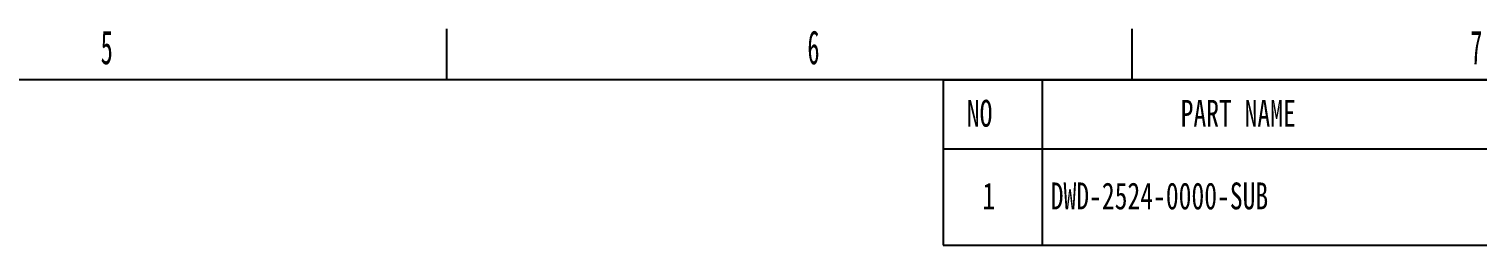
# Model space of a CAD drawing. Header units: millimetres. Extents: x 169 to 14583, y -399 to 10804.
# Drawn here: x 6504 to 9499, y 9819 to 10266 of the extents above; entities that cross this region are included whole.
import ezdxf

# ---------------------------------------------------------------- set-up
doc = ezdxf.new("R2010")
doc.units = ezdxf.units.MM
doc.header["$LTSCALE"] = 35
doc.layers.add('1', color=70, linetype='Continuous')
doc.layers.add('12', color=4, linetype='Continuous')
doc.styles.add('SLDTEXTSTYLE2', font='TXT', dxfattribs={"width": 0.7})
doc.styles.add('SLDTEXTSTYLE5', font='TXT', dxfattribs={"width": 0.525})

# ---------------------------------------------------------------- blocks, each defined once
blk = doc.blocks.new('블록12')
for p, q in [((7367.4, 10265.5), (7367.4, 10160.5)), ((8784.9, 10265.5), (8784.9, 10160.5)), ((14454.9, 10160.5), (279.9, 10160.5))]:
    blk.add_line(p, q)
blk = doc.blocks.new('SW_TABLEANNOTATION_1')
at = {"layer": '1', "color": 0}
for p, q in [((0, 0), (0, -142.5)), ((0, 0), (204.9, 0)), ((204.9, 0), (204.9, -142.5)), ((204.9, 0), (1188.5, 0)), ((0, -142.5), (204.9, -142.5)), ((0, -142.5), (0, -341.6)), ((204.9, -142.5), (1188.5, -142.5)), ((204.9, -142.5), (204.9, -341.6)), ((0, -341.6), (204.9, -341.6)), ((204.9, -341.6), (1188.5, -341.6))]:
    blk.add_line(p, q, dxfattribs=at)
at = {"layer": '1', "color": 0, "attachment_point": 1, "style": 'SLDTEXTSTYLE2'}
for s, insert, char_height in [('NO', (49, -41.5), 55.56), ('PART NAME', (491.1, -41.5), 55.56), ('1', (81.2, -212.3), 55.6), ('DWD-2524-0000-SUB', (222.4, -212.3), 55.562)]:
    blk.add_mtext(s, dxfattribs=dict(at, insert=insert, char_height=char_height))

msp = doc.modelspace()

# ---------------------------------------------------------------- block references
at = {"color": 7, "linetype": 'Continuous'}
msp.add_blockref('블록12', (0, 0), dxfattribs=at)
at = {"layer": '1'}
msp.add_blockref('SW_TABLEANNOTATION_1', (8394.516, 10160.529), dxfattribs=at)

# ---------------------------------------------------------------- texts
at = {"layer": '12', "char_height": 70.001, "attachment_point": 2, "style": 'SLDTEXTSTYLE5'}
for s, insert in [('5', (6664.835, 10262.618)), ('6', (8126.326, 10262.618)), ('7', (9496.945, 10262.618))]:
    msp.add_mtext(s, dxfattribs=dict(at, insert=insert))

doc.saveas('drawing.dxf')
